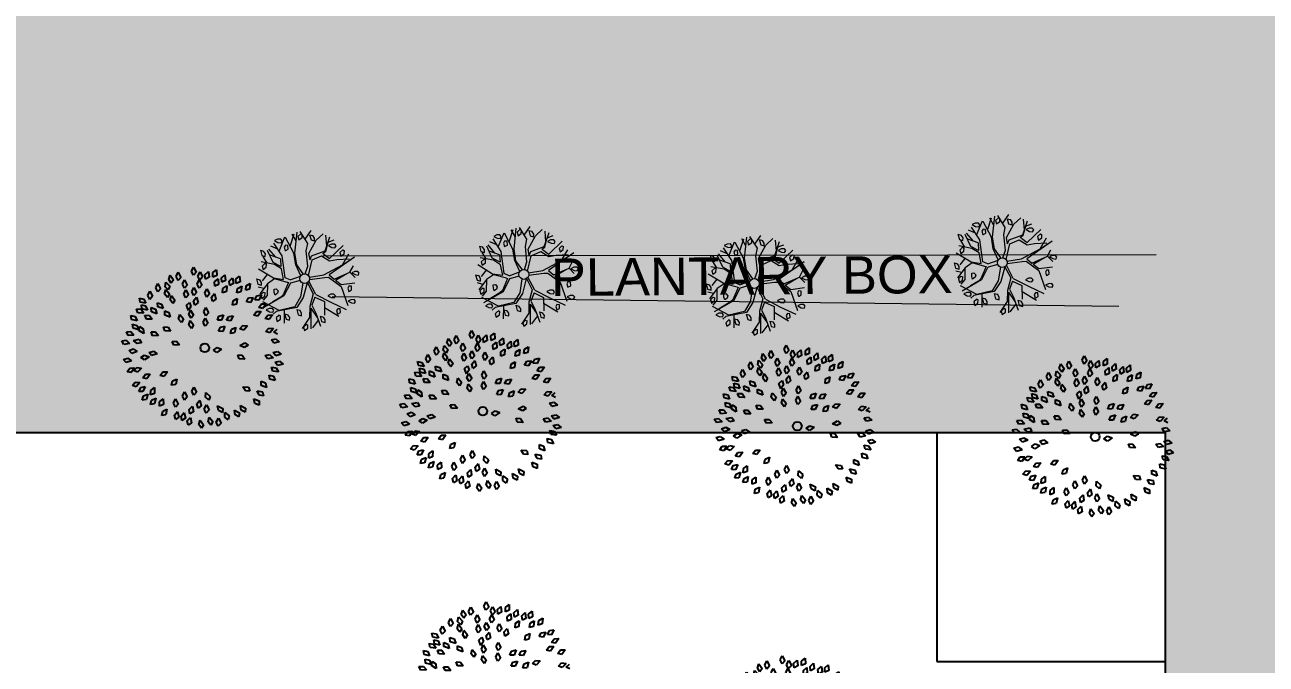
# Model space of a CAD drawing. Header units: millimetres. Extents: x -176651 to 388869, y -469666 to 486614.
# Drawn here: x 177069 to 210177, y 101135 to 118185 of the extents above; entities that cross this region are included whole.
import ezdxf

# ---------------------------------------------------------------- set-up
doc = ezdxf.new("R2010")
doc.units = ezdxf.units.MM
doc.layers.add('A- FURNITURE', color=252, linetype='Continuous', lineweight=0)
doc.layers.add('L-TREEEES', color=8, linetype='Continuous', lineweight=25)
for name, color, linetype in [('ad-Parking', 8, 'Continuous'), ('ad-Plot Boundary', 8, 'Continuous'), ('ad-Road', 8, 'Continuous'), ('ad-Road Hatch', 8, 'Continuous')]:
    doc.layers.add(name, color=color, linetype=linetype)
doc.styles.get("Standard").update_dxf_attribs({"font": 'arial.ttf'})

# ---------------------------------------------------------------- blocks, each defined once
blk = doc.blocks.new('A$C4fb60e89')
at = {"layer": 'ad-Road Hatch', "ltscale": 5, "transparency": 33554687}
h = blk.add_hatch(dxfattribs=at)
h.set_pattern_fill('AR-HBONE', color=256, scale=15)
h.set_pattern_definition([(45, (-193247.7, -428758.8), (0, 2155.2615), [4572, -1524]), (135, (-192170.1, -427681.1), (2e-13, 2155.2615), [4572, -1524])])
h.paths.add_polyline_path([(175594, -250241), (169178, -249341), (167473, -249057), (167473, -138694), (101313, -138694), (101313, -199954), (101308, -237995), (101040, -268291), (101008, -280968), (101066, -293684), (101243, -311127), (100910, -319344), (100949, -333937), (100669, -366960), (100727, -390983), (100669, -404586), (100538, -420418), (100467, -428759), (92426, -427265), (92163, -427209), (92163, -321454), (24803, -321454), (24803, -412961), (15653, -411029), (15654, -321452), (-19535, -321452), (-34427, -319477), (-65207, -315395), (-171770, -301268), (-185854, -298333), (-193248, -296832), (-193244, -292908), (-191914, -285219), (-191839, -284679), (-183397, -286393), (-169723, -289243), (-53141, -304698), (-18730, -309262), (15653, -309262), (15653, 703), (24803, 1115), (24803, -129544), (92163, -129544), (92163, 15133), (101313, 17713), (101313, -129544), (167473, -129544), (167473, 35552), (175738, 37855), (175849, 28595), (175836, 25947), (175777, 14040), (175855, 2316), (175660, -18036), (175731, -34039), (175718, -46839), (175673, -63402), (175816, -82072), (175542, -106356), (175490, -124641), (175575, -145019), (175731, -168892), (175797, -181269), (175797, -192667), (175744, -208200), (175829, -223277), (175888, -234871)])
h.paths.add_polyline_path([(24803, -309264), (92163, -309264), (92163, -138694), (24803, -138694)], flags=16)
at = {"layer": 'ad-Road', "ltscale": 5}
blk.add_lwpolyline([(24803, -412961), (15653, -411029), (15654, -321452), (-19535, -321452), (-34427, -319477), (-65207, -315395), (-171770, -301268), (-185854, -298333)], dxfattribs=at)
blk = doc.blocks.new('zw$A88E')
at = {"layer": 'ad-Plot Boundary', "ltscale": 5}
blk.add_lwpolyline([(-214414, -389359), (-160084, -389359), (-160084, -359309), (-195260, -359309), (-210179, -357330)], close=True, dxfattribs=at)
blk = doc.blocks.new('zw$944D')
at = {"layer": 'ad-Parking', "ltscale": 5}
blk.add_lwpolyline([(0, 0), (6100, 0), (6100, 6100), (0, 6100)], close=True, dxfattribs=at)
blk = doc.blocks.new('zw$2786')
at = {"layer": 'ad-Parking', "ltscale": 5}
blk.add_blockref('zw$944D', (21449, -246797), dxfattribs=at)
blk = doc.blocks.new('ERFWEF')
at = {"color": 219, "linetype": 'Continuous', "true_color": 0x642165}
for p, q in [((260796.013, 1945739.602), (260796.202, 1945739.889)), ((260796.09, 1945739.382), (260796.294, 1945739.908)), ((260796.204, 1945739.695), (260796.149, 1945739.895)), ((260796.487, 1945739.548), (260796.379, 1945739.903)), ((260795.22, 1945739.7), (260795.218, 1945739.554)), ((260795.218, 1945739.554), (260795.303, 1945739.505)), ((260795.22, 1945739.7), (260795.296, 1945739.656)), ((260795.324, 1945739.573), (260795.296, 1945739.656)), ((260795.303, 1945739.505), (260795.324, 1945739.573)), ((260795.465, 1945739.298), (260795.405, 1945739.649)), ((260795.567, 1945739.414), (260795.45, 1945739.67)), ((260795.678, 1945739.608), (260795.52, 1945739.734)), ((260795.743, 1945739.406), (260795.621, 1945739.793)), ((260795.741, 1945739.867), (260795.655, 1945739.85)), ((260795.655, 1945739.85), (260795.728, 1945739.781)), ((260795.695, 1945739.551), (260795.948, 1945739.873)), ((260795.728, 1945739.781), (260795.805, 1945739.749)), ((260795.823, 1945739.846), (260795.741, 1945739.867)), ((260795.805, 1945739.749), (260795.848, 1945739.791)), ((260795.848, 1945739.791), (260795.823, 1945739.846)), ((260795.901, 1945739.654), (260795.857, 1945739.612)), ((260795.857, 1945739.612), (260795.859, 1945739.517)), ((260795.963, 1945739.631), (260795.901, 1945739.654)), ((260795.945, 1945739.534), (260795.963, 1945739.631)), ((260796.061, 1945739.39), (260795.955, 1945739.855)), ((260796.378, 1945739.844), (260796.284, 1945739.793)), ((260796.284, 1945739.793), (260796.286, 1945739.698)), ((260796.286, 1945739.698), (260796.383, 1945739.735)), ((260796.378, 1945739.844), (260796.41, 1945739.814)), ((260796.383, 1945739.735), (260796.41, 1945739.814)), ((260796.447, 1945739.279), (260796.731, 1945739.57)), ((260796.45, 1945739.671), (260796.665, 1945739.854)), ((260796.597, 1945739.758), (260796.596, 1945739.612)), ((260796.596, 1945739.612), (260796.68, 1945739.563)), ((260796.597, 1945739.758), (260796.674, 1945739.714)), ((260796.701, 1945739.631), (260796.674, 1945739.714)), ((260796.68, 1945739.563), (260796.701, 1945739.631)), ((260796.731, 1945739.57), (260796.95, 1945739.689)), ((260796.884, 1945739.235), (260797.107, 1945739.562)), ((260796.96, 1945739.347), (260797.014, 1945739.629)), ((260795.361, 1945738.89), (260795.044, 1945739.227)), ((260795.249, 1945739.334), (260795.155, 1945739.283)), ((260795.155, 1945739.283), (260795.157, 1945739.188)), ((260795.157, 1945739.188), (260795.254, 1945739.225)), ((260795.482, 1945739.241), (260795.158, 1945739.395)), ((260795.307, 1945739.324), (260795.246, 1945739.519)), ((260795.249, 1945739.334), (260795.281, 1945739.303)), ((260795.254, 1945739.225), (260795.281, 1945739.303)), ((260795.679, 1945739.339), (260795.436, 1945739.503)), ((260795.638, 1945739.139), (260795.465, 1945739.298)), ((260795.632, 1945739.072), (260795.482, 1945739.241)), ((260795.679, 1945739.339), (260795.638, 1945739.139)), ((260795.667, 1945738.818), (260795.743, 1945739.406)), ((260795.859, 1945739.517), (260795.879, 1945739.519)), ((260795.879, 1945739.519), (260795.945, 1945739.534)), ((260796.028, 1945739.079), (260796.061, 1945739.39)), ((260796.057, 1945739.07), (260796.09, 1945739.382)), ((260796.328, 1945738.961), (260796.398, 1945739.366)), ((260796.398, 1945739.366), (260796.487, 1945739.548)), ((260796.432, 1945739.111), (260796.447, 1945739.279)), ((260796.5, 1945739.201), (260796.884, 1945739.235)), ((260796.803, 1945739.185), (260796.895, 1945739.22)), ((260796.895, 1945739.22), (260797.022, 1945739.435)), ((260796.945, 1945739.007), (260797.386, 1945739.246)), ((260797.094, 1945739.363), (260797.008, 1945739.345)), ((260797.008, 1945739.345), (260797.082, 1945739.276)), ((260797.019, 1945739.438), (260797.193, 1945739.454)), ((260797.082, 1945739.276), (260797.158, 1945739.245)), ((260797.177, 1945739.341), (260797.094, 1945739.363)), ((260797.158, 1945739.245), (260797.202, 1945739.287)), ((260797.202, 1945739.287), (260797.177, 1945739.341)), ((260794.921, 1945738.99), (260794.919, 1945738.843)), ((260794.921, 1945738.99), (260794.997, 1945738.945)), ((260795.025, 1945738.862), (260794.997, 1945738.945)), ((260795.226, 1945739.033), (260795.055, 1945738.904)), ((260795.611, 1945738.78), (260795.361, 1945738.89)), ((260795.616, 1945738.789), (260795.632, 1945739.072)), ((260796.08, 1945738.763), (260796.028, 1945739.079)), ((260796.159, 1945738.792), (260796.057, 1945739.07)), ((260796.212, 1945738.783), (260796.328, 1945738.961)), ((260796.283, 1945738.715), (260796.487, 1945739.091)), ((260796.432, 1945739.111), (260796.5, 1945739.201)), ((260796.487, 1945739.091), (260796.759, 1945739.133)), ((260796.759, 1945739.133), (260796.93, 1945738.949)), ((260796.822, 1945739.159), (260796.803, 1945739.185)), ((260796.824, 1945739.158), (260796.945, 1945739.007)), ((260796.93, 1945738.949), (260797.126, 1945738.929)), ((260797.126, 1945738.929), (260797.447, 1945738.863)), ((260797.232, 1945738.752), (260797.469, 1945738.989)), ((260797.347, 1945739.134), (260797.253, 1945739.083)), ((260797.253, 1945739.083), (260797.255, 1945738.988)), ((260797.255, 1945738.988), (260797.352, 1945739.025)), ((260797.347, 1945739.134), (260797.379, 1945739.103)), ((260797.352, 1945739.025), (260797.379, 1945739.103)), ((260795.171, 1945738.79), (260794.902, 1945738.583)), ((260795.04, 1945738.69), (260794.909, 1945738.766)), ((260794.919, 1945738.843), (260795.004, 1945738.794)), ((260795.012, 1945738.6), (260794.919, 1945738.549)), ((260795.004, 1945738.794), (260795.025, 1945738.862)), ((260795.012, 1945738.6), (260795.044, 1945738.57)), ((260795.018, 1945738.492), (260795.044, 1945738.57)), ((260795.165, 1945738.788), (260795.08, 1945738.491)), ((260795.381, 1945738.867), (260795.171, 1945738.79)), ((260795.284, 1945738.521), (260795.302, 1945738.604)), ((260795.302, 1945738.604), (260795.36, 1945738.602)), ((260795.36, 1945738.602), (260795.392, 1945738.531)), ((260795.691, 1945738.687), (260795.381, 1945738.867)), ((260795.717, 1945738.672), (260795.498, 1945738.394)), ((260795.763, 1945738.646), (260795.509, 1945738.36)), ((260795.78, 1945738.729), (260795.667, 1945738.818)), ((260795.691, 1945738.688), (260795.717, 1945738.672)), ((260795.763, 1945738.645), (260795.764, 1945738.644)), ((260796.033, 1945738.646), (260795.764, 1945738.644)), ((260795.78, 1945738.729), (260796.074, 1945738.757)), ((260796.084, 1945738.557), (260795.931, 1945738.22)), ((260796.336, 1945738.18), (260796.252, 1945738.566)), ((260796.282, 1945738.608), (260796.687, 1945738.554)), ((260796.294, 1945738.669), (260796.68, 1945738.628)), ((260796.68, 1945738.628), (260797.232, 1945738.752)), ((260797.6, 1945738.867), (260796.824, 1945738.591)), ((260796.824, 1945738.591), (260796.92, 1945738.442)), ((260797.232, 1945738.752), (260797.495, 1945738.834)), ((260797.371, 1945738.507), (260797.505, 1945738.652)), ((260794.919, 1945738.549), (260794.92, 1945738.454)), ((260794.92, 1945738.454), (260795.018, 1945738.492)), ((260795.286, 1945738.021), (260794.921, 1945738.361)), ((260795.509, 1945738.36), (260794.929, 1945738.21)), ((260795.08, 1945738.491), (260794.942, 1945738.396)), ((260795.19, 1945738.286), (260795.048, 1945738.245)), ((260795.418, 1945738.354), (260795.185, 1945738.286)), ((260795.285, 1945738.447), (260795.284, 1945738.521)), ((260795.361, 1945738.476), (260795.285, 1945738.447)), ((260795.392, 1945738.531), (260795.361, 1945738.476)), ((260795.498, 1945738.394), (260795.418, 1945738.354)), ((260796.197, 1945738.535), (260795.993, 1945738.184)), ((260796.203, 1945738.537), (260796.272, 1945738.209)), ((260796.687, 1945738.554), (260796.789, 1945738.53)), ((260796.789, 1945738.53), (260797.047, 1945738.204)), ((260796.92, 1945738.442), (260797.371, 1945738.507)), ((260796.947, 1945738.403), (260797.284, 1945738.495)), ((260796.947, 1945738.403), (260797.06, 1945738.255)), ((260797.06, 1945738.255), (260797.428, 1945738.205)), ((260797.371, 1945738.507), (260797.469, 1945738.334)), ((260797.5, 1945738.497), (260797.414, 1945738.48)), ((260797.414, 1945738.48), (260797.488, 1945738.411)), ((260797.488, 1945738.411), (260797.564, 1945738.379)), ((260797.582, 1945738.476), (260797.5, 1945738.497)), ((260797.564, 1945738.379), (260797.607, 1945738.421)), ((260797.607, 1945738.421), (260797.582, 1945738.476)), ((260795.042, 1945738.142), (260794.956, 1945738.125)), ((260794.956, 1945738.125), (260795.03, 1945738.056)), ((260795.03, 1945738.056), (260795.106, 1945738.025)), ((260795.124, 1945738.121), (260795.042, 1945738.142)), ((260795.199, 1945738.013), (260795.103, 1945737.963)), ((260795.106, 1945738.025), (260795.149, 1945738.067)), ((260795.149, 1945738.067), (260795.124, 1945738.121)), ((260795.239, 1945737.894), (260795.155, 1945737.849)), ((260795.754, 1945737.971), (260795.199, 1945738.013)), ((260795.281, 1945737.87), (260795.244, 1945737.904)), ((260795.709, 1945738.009), (260795.286, 1945738.021)), ((260795.418, 1945737.991), (260795.324, 1945737.659)), ((260795.401, 1945737.894), (260795.399, 1945737.747)), ((260795.401, 1945737.894), (260795.477, 1945737.849)), ((260795.931, 1945738.22), (260795.709, 1945738.009)), ((260795.741, 1945737.924), (260795.739, 1945737.778)), ((260795.741, 1945737.924), (260795.817, 1945737.88)), ((260795.993, 1945738.184), (260795.754, 1945737.971)), ((260796.099, 1945737.911), (260796.019, 1945737.63)), ((260796.272, 1945738.209), (260796.099, 1945737.911)), ((260796.298, 1945738.112), (260796.157, 1945737.925)), ((260796.157, 1945737.925), (260796.206, 1945737.697)), ((260796.298, 1945738.112), (260796.508, 1945737.932)), ((260796.336, 1945738.18), (260796.672, 1945737.872)), ((260796.508, 1945737.932), (260796.422, 1945737.584)), ((260796.726, 1945738.076), (260796.64, 1945738.059)), ((260796.64, 1945738.059), (260796.713, 1945737.989)), ((260796.713, 1945737.989), (260796.79, 1945737.958)), ((260796.808, 1945738.055), (260796.726, 1945738.076)), ((260796.79, 1945737.958), (260796.833, 1945738)), ((260796.833, 1945738), (260796.808, 1945738.055)), ((260797.047, 1945738.204), (260797.083, 1945737.668)), ((260797.248, 1945738.161), (260797.205, 1945738.119)), ((260797.205, 1945738.119), (260797.207, 1945738.024)), ((260797.207, 1945738.024), (260797.227, 1945738.026)), ((260797.227, 1945738.026), (260797.292, 1945738.042)), ((260797.311, 1945738.138), (260797.248, 1945738.161)), ((260797.292, 1945738.042), (260797.311, 1945738.138)), ((260795.155, 1945737.849), (260795.157, 1945737.754)), ((260795.157, 1945737.754), (260795.254, 1945737.791)), ((260795.254, 1945737.791), (260795.281, 1945737.87)), ((260795.399, 1945737.747), (260795.484, 1945737.698)), ((260795.505, 1945737.766), (260795.477, 1945737.849)), ((260795.484, 1945737.698), (260795.505, 1945737.766)), ((260795.739, 1945737.778), (260795.824, 1945737.729)), ((260796.019, 1945737.63), (260795.752, 1945737.399)), ((260795.844, 1945737.797), (260795.817, 1945737.88)), ((260795.824, 1945737.729), (260795.844, 1945737.797)), ((260796.116, 1945737.855), (260795.975, 1945737.328)), ((260796.116, 1945737.855), (260796.217, 1945737.574)), ((260796.206, 1945737.697), (260796.239, 1945737.326)), ((260796.301, 1945737.586), (260796.299, 1945737.439)), ((260796.301, 1945737.586), (260796.377, 1945737.541)), ((260796.471, 1945737.782), (260796.779, 1945737.458)), ((260796.672, 1945737.872), (260797.014, 1945737.579)), ((260796.803, 1945737.656), (260796.76, 1945737.614)), ((260796.76, 1945737.614), (260796.762, 1945737.519)), ((260796.866, 1945737.633), (260796.803, 1945737.656)), ((260796.847, 1945737.536), (260796.866, 1945737.633)), ((260797.207, 1945737.796), (260797.121, 1945737.779)), ((260797.121, 1945737.779), (260797.194, 1945737.71)), ((260797.194, 1945737.71), (260797.271, 1945737.679)), ((260797.289, 1945737.775), (260797.207, 1945737.796)), ((260797.271, 1945737.679), (260797.314, 1945737.721)), ((260797.314, 1945737.721), (260797.289, 1945737.775)), ((260795.891, 1945737.474), (260795.797, 1945737.422)), ((260795.797, 1945737.422), (260795.799, 1945737.328)), ((260795.799, 1945737.328), (260795.896, 1945737.365)), ((260795.891, 1945737.474), (260795.923, 1945737.443)), ((260795.896, 1945737.365), (260795.923, 1945737.443)), ((260796.224, 1945737.499), (260796.015, 1945737.339)), ((260796.299, 1945737.439), (260796.384, 1945737.39)), ((260796.405, 1945737.458), (260796.377, 1945737.541)), ((260796.384, 1945737.39), (260796.405, 1945737.458)), ((260796.762, 1945737.519), (260796.782, 1945737.521)), ((260796.782, 1945737.521), (260796.847, 1945737.536))]:
    blk.add_line(p, q, dxfattribs=at)
blk.add_circle((260796.163, 1945738.661), 0.131, dxfattribs=at)
blk = doc.blocks.new('qerfefr')
at = {"layer": 'L-TREEEES', "color": 70, "ltscale": 1.622888}
for p, q in [((260795.574, 1945721.597, 129.914), (260795.656, 1945721.692, 129.914)), ((260795.656, 1945721.692, 129.914), (260795.689, 1945721.543, 129.914)), ((260795.818, 1945721.563, 129.914), (260795.87, 1945721.677, 129.914)), ((260795.071, 1945721.337, 129.914), (260795.077, 1945721.446, 129.914)), ((260795.077, 1945721.446, 129.914), (260795.184, 1945721.395, 129.914)), ((260795.184, 1945721.395, 129.914), (260795.209, 1945721.273, 129.914)), ((260795.311, 1945721.46, 129.914), (260795.393, 1945721.554, 129.914)), ((260795.335, 1945721.344, 129.914), (260795.311, 1945721.46, 129.914)), ((260795.426, 1945721.405, 129.914), (260795.335, 1945721.344, 129.914)), ((260795.393, 1945721.554, 129.914), (260795.426, 1945721.405, 129.914)), ((260795.598, 1945721.482, 129.914), (260795.574, 1945721.597, 129.914)), ((260795.689, 1945721.543, 129.914), (260795.598, 1945721.482, 129.914)), ((260795.756, 1945721.379, 129.914), (260795.82, 1945721.487, 129.914)), ((260795.801, 1945721.27, 129.914), (260795.756, 1945721.379, 129.914)), ((260795.879, 1945721.347, 129.914), (260795.801, 1945721.27, 129.914)), ((260795.875, 1945721.46, 129.914), (260795.818, 1945721.563, 129.914)), ((260795.82, 1945721.487, 129.914), (260795.879, 1945721.347, 129.914)), ((260794.723, 1945720.952, 129.914), (260794.737, 1945721.06, 129.914)), ((260794.737, 1945721.06, 129.914), (260794.84, 1945721.003, 129.914)), ((260794.931, 1945721.195, 129.914), (260795.041, 1945721.151, 129.914)), ((260794.932, 1945721.085, 129.914), (260794.931, 1945721.195, 129.914)), ((260795.074, 1945721.03, 129.914), (260794.932, 1945721.085, 129.914)), ((260795.041, 1945721.151, 129.914), (260795.074, 1945721.03, 129.914)), ((260795.065, 1945721.155, 129.914), (260795.08, 1945721.263, 129.914)), ((260795.197, 1945721.08, 129.914), (260795.065, 1945721.155, 129.914)), ((260795.209, 1945721.273, 129.914), (260795.071, 1945721.337, 129.914)), ((260795.08, 1945721.263, 129.914), (260795.182, 1945721.204, 129.914)), ((260795.182, 1945721.204, 129.914), (260795.197, 1945721.08, 129.914)), ((260795.291, 1945721.015, 129.914), (260795.317, 1945721.121, 129.914)), ((260795.415, 1945720.927, 129.914), (260795.291, 1945721.015, 129.914)), ((260795.317, 1945721.121, 129.914), (260795.413, 1945721.052, 129.914)), ((260795.413, 1945721.052, 129.914), (260795.415, 1945720.927, 129.914)), ((260795.488, 1945721.095, 129.914), (260795.507, 1945721.203, 129.914)), ((260795.618, 1945721.015, 129.914), (260795.488, 1945721.095, 129.914)), ((260795.507, 1945721.203, 129.914), (260795.607, 1945721.14, 129.914)), ((260795.607, 1945721.14, 129.914), (260795.618, 1945721.015, 129.914)), ((260794.704, 1945720.716, 129.914), (260794.719, 1945720.824, 129.914)), ((260794.837, 1945720.641, 129.914), (260794.704, 1945720.716, 129.914)), ((260794.719, 1945720.824, 129.914), (260794.822, 1945720.765, 129.914)), ((260794.857, 1945720.878, 129.914), (260794.723, 1945720.952, 129.914)), ((260794.822, 1945720.765, 129.914), (260794.837, 1945720.641, 129.914)), ((260794.836, 1945720.616, 129.914), (260794.882, 1945720.715, 129.914)), ((260794.84, 1945721.003, 129.914), (260794.857, 1945720.878, 129.914)), ((260794.882, 1945720.715, 129.914), (260794.962, 1945720.629, 129.914)), ((260795.101, 1945720.969, 129.914), (260795.214, 1945720.935, 129.914)), ((260795.111, 1945720.86, 129.914), (260795.101, 1945720.969, 129.914)), ((260795.257, 1945720.818, 129.914), (260795.111, 1945720.86, 129.914)), ((260795.214, 1945720.935, 129.914), (260795.257, 1945720.818, 129.914)), ((260795.616, 1945720.836, 129.914), (260795.643, 1945720.942, 129.914)), ((260795.74, 1945720.747, 129.914), (260795.616, 1945720.836, 129.914)), ((260795.643, 1945720.942, 129.914), (260795.738, 1945720.872, 129.914)), ((260795.738, 1945720.872, 129.914), (260795.74, 1945720.747, 129.914)), ((260794.321, 1945720.471, 129.914), (260794.439, 1945720.458, 129.914)), ((260794.351, 1945720.366, 129.914), (260794.321, 1945720.471, 129.914)), ((260794.503, 1945720.351, 129.914), (260794.351, 1945720.366, 129.914)), ((260794.439, 1945720.458, 129.914), (260794.503, 1945720.351, 129.914)), ((260794.508, 1945720.674, 129.914), (260794.623, 1945720.649, 129.914)), ((260794.527, 1945720.566, 129.914), (260794.508, 1945720.674, 129.914)), ((260794.676, 1945720.536, 129.914), (260794.527, 1945720.566, 129.914)), ((260794.623, 1945720.649, 129.914), (260794.676, 1945720.536, 129.914)), ((260794.7, 1945720.297, 129.914), (260794.633, 1945720.403, 129.914)), ((260794.633, 1945720.403, 129.914), (260794.785, 1945720.392, 129.914)), ((260794.785, 1945720.392, 129.914), (260794.817, 1945720.287, 129.914)), ((260794.94, 1945720.506, 129.914), (260794.836, 1945720.616, 129.914)), ((260794.962, 1945720.629, 129.914), (260794.94, 1945720.506, 129.914)), ((260795.141, 1945720.498, 129.914), (260795.255, 1945720.469, 129.914)), ((260795.155, 1945720.39, 129.914), (260795.141, 1945720.498, 129.914)), ((260795.303, 1945720.353, 129.914), (260795.155, 1945720.39, 129.914)), ((260795.255, 1945720.469, 129.914), (260795.303, 1945720.353, 129.914)), ((260795.498, 1945720.537, 129.914), (260795.61, 1945720.5, 129.914)), ((260795.505, 1945720.428, 129.914), (260795.498, 1945720.537, 129.914)), ((260795.65, 1945720.382, 129.914), (260795.505, 1945720.428, 129.914)), ((260795.61, 1945720.5, 129.914), (260795.65, 1945720.382, 129.914)), ((260794.444, 1945720.172, 129.914), (260794.561, 1945720.184, 129.914)), ((260794.495, 1945720.075, 129.914), (260794.444, 1945720.172, 129.914)), ((260794.646, 1945720.092, 129.914), (260794.495, 1945720.075, 129.914)), ((260794.561, 1945720.184, 129.914), (260794.646, 1945720.092, 129.914)), ((260794.817, 1945720.287, 129.914), (260794.7, 1945720.297, 129.914)), ((260794.237, 1945719.982, 129.914), (260794.355, 1945719.986, 129.914)), ((260794.282, 1945719.882, 129.914), (260794.237, 1945719.982, 129.914)), ((260794.247, 1945719.639, 129.914), (260794.337, 1945719.715, 129.914)), ((260794.434, 1945719.888, 129.914), (260794.282, 1945719.882, 129.914)), ((260794.337, 1945719.715, 129.914), (260794.459, 1945719.687, 129.914)), ((260794.459, 1945719.687, 129.914), (260794.344, 1945719.588, 129.914)), ((260794.355, 1945719.986, 129.914), (260794.434, 1945719.888, 129.914)), ((260794.701, 1945719.906, 129.914), (260794.813, 1945719.944, 129.914)), ((260794.773, 1945719.823, 129.914), (260794.701, 1945719.906, 129.914)), ((260794.917, 1945719.873, 129.914), (260794.773, 1945719.823, 129.914)), ((260794.813, 1945719.944, 129.914), (260794.917, 1945719.873, 129.914)), ((260794.947, 1945719.983, 129.914), (260795.065, 1945719.986, 129.914)), ((260794.99, 1945719.883, 129.914), (260794.947, 1945719.983, 129.914)), ((260795.143, 1945719.888, 129.914), (260794.99, 1945719.883, 129.914)), ((260795.065, 1945719.986, 129.914), (260795.143, 1945719.888, 129.914)), ((260794.344, 1945719.588, 129.914), (260794.247, 1945719.639, 129.914)), ((260794.424, 1945719.626, 129.914), (260794.528, 1945719.682, 129.914)), ((260794.508, 1945719.556, 129.914), (260794.424, 1945719.626, 129.914)), ((260794.641, 1945719.63, 129.914), (260794.508, 1945719.556, 129.914)), ((260794.528, 1945719.682, 129.914), (260794.641, 1945719.63, 129.914)), ((260794.608, 1945719.374, 129.914), (260794.699, 1945719.448, 129.914)), ((260794.703, 1945719.321, 129.914), (260794.608, 1945719.374, 129.914)), ((260794.699, 1945719.448, 129.914), (260794.821, 1945719.418, 129.914)), ((260794.821, 1945719.418, 129.914), (260794.703, 1945719.321, 129.914)), ((260795.072, 1945719.315, 129.914), (260795.165, 1945719.388, 129.914)), ((260795.165, 1945719.388, 129.914), (260795.286, 1945719.355, 129.914)), ((260795.286, 1945719.355, 129.914), (260795.167, 1945719.26, 129.914)), ((260794.284, 1945719.25, 129.914), (260794.382, 1945719.315, 129.914)), ((260794.5, 1945719.273, 129.914), (260794.373, 1945719.188, 129.914)), ((260794.382, 1945719.315, 129.914), (260794.5, 1945719.273, 129.914)), ((260795.167, 1945719.26, 129.914), (260795.072, 1945719.315, 129.914))]:
    blk.add_line(p, q, dxfattribs=at)
at = {"layer": 'L-TREEEES', "color": 104, "ltscale": 1.622888}
for p, q in [((260795.87, 1945721.677, 129.914), (260795.944, 1945721.544, 129.914)), ((260795.962, 1945721.719, 129.914), (260796.032, 1945721.823, 129.914)), ((260796, 1945721.608, 129.914), (260795.962, 1945721.719, 129.914)), ((260796.083, 1945721.68, 129.914), (260796, 1945721.608, 129.914)), ((260796.032, 1945721.823, 129.914), (260796.083, 1945721.68, 129.914)), ((260796.173, 1945721.748, 129.914), (260796.255, 1945721.842, 129.914)), ((260796.197, 1945721.633, 129.914), (260796.173, 1945721.748, 129.914)), ((260796.288, 1945721.694, 129.914), (260796.197, 1945721.633, 129.914)), ((260796.255, 1945721.842, 129.914), (260796.288, 1945721.694, 129.914)), ((260795.944, 1945721.544, 129.914), (260795.875, 1945721.46, 129.914)), ((260796.247, 1945721.244, 129.914), (260796.329, 1945721.339, 129.914)), ((260796.283, 1945721.505, 129.914), (260796.365, 1945721.6, 129.914)), ((260796.307, 1945721.39, 129.914), (260796.283, 1945721.505, 129.914)), ((260796.398, 1945721.451, 129.914), (260796.307, 1945721.39, 129.914)), ((260796.329, 1945721.339, 129.914), (260796.362, 1945721.19, 129.914)), ((260796.365, 1945721.6, 129.914), (260796.398, 1945721.451, 129.914)), ((260795.855, 1945721.186, 129.914), (260795.92, 1945721.293, 129.914)), ((260795.898, 1945721.076, 129.914), (260795.855, 1945721.186, 129.914)), ((260795.978, 1945721.152, 129.914), (260795.898, 1945721.076, 129.914)), ((260795.92, 1945721.293, 129.914), (260795.978, 1945721.152, 129.914)), ((260796.271, 1945721.129, 129.914), (260796.247, 1945721.244, 129.914)), ((260796.362, 1945721.19, 129.914), (260796.271, 1945721.129, 129.914)), ((260795.94, 1945720.635, 129.914), (260796, 1945720.745, 129.914)), ((260796, 1945720.745, 129.914), (260796.065, 1945720.607, 129.914)), ((260796.234, 1945720.683, 129.914), (260796.31, 1945720.782, 129.914)), ((260796.265, 1945720.569, 129.914), (260796.234, 1945720.683, 129.914)), ((260796.237, 1945720.939, 129.914), (260796.335, 1945720.988, 129.914)), ((260796.25, 1945720.787, 129.914), (260796.237, 1945720.939, 129.914)), ((260796.344, 1945720.87, 129.914), (260796.25, 1945720.787, 129.914)), ((260796.31, 1945720.782, 129.914), (260796.352, 1945720.636, 129.914)), ((260796.335, 1945720.988, 129.914), (260796.344, 1945720.87, 129.914)), ((260795.989, 1945720.528, 129.914), (260795.94, 1945720.635, 129.914)), ((260796.065, 1945720.607, 129.914), (260795.989, 1945720.528, 129.914)), ((260796.352, 1945720.636, 129.914), (260796.265, 1945720.569, 129.914)), ((260795.614, 1945720.107, 129.914), (260795.729, 1945720.082, 129.914)), ((260795.633, 1945720, 129.914), (260795.614, 1945720.107, 129.914)), ((260795.729, 1945720.082, 129.914), (260795.782, 1945719.969, 129.914)), ((260795.782, 1945719.969, 129.914), (260795.633, 1945720, 129.914)), ((260794.373, 1945719.188, 129.914), (260794.284, 1945719.25, 129.914)), ((260794.41, 1945719.051, 129.914), (260794.486, 1945719.142, 129.914)), ((260794.514, 1945719.018, 129.914), (260794.41, 1945719.051, 129.914)), ((260794.486, 1945719.142, 129.914), (260794.611, 1945719.135, 129.914)), ((260794.611, 1945719.135, 129.914), (260794.514, 1945719.018, 129.914)), ((260794.439, 1945718.805, 129.914), (260794.499, 1945718.906, 129.914)), ((260794.547, 1945718.788, 129.914), (260794.439, 1945718.805, 129.914)), ((260794.499, 1945718.906, 129.914), (260794.623, 1945718.92, 129.914)), ((260794.623, 1945718.92, 129.914), (260794.547, 1945718.788, 129.914)), ((260794.616, 1945718.635, 129.914), (260794.672, 1945718.738, 129.914)), ((260794.672, 1945718.738, 129.914), (260794.796, 1945718.757, 129.914)), ((260794.69, 1945718.884, 129.914), (260794.725, 1945718.996, 129.914)), ((260794.799, 1945718.893, 129.914), (260794.69, 1945718.884, 129.914)), ((260794.796, 1945718.757, 129.914), (260794.725, 1945718.622, 129.914)), ((260794.725, 1945718.622, 129.914), (260794.616, 1945718.635, 129.914))]:
    blk.add_line(p, q, dxfattribs=at)
at = {"layer": 'L-TREEEES', "color": 96, "ltscale": 1.622888}
for p, q in [((260796.604, 1945721.774, 129.914), (260796.686, 1945721.869, 129.914)), ((260796.628, 1945721.659, 129.914), (260796.604, 1945721.774, 129.914)), ((260796.719, 1945721.72, 129.914), (260796.628, 1945721.659, 129.914)), ((260796.686, 1945721.869, 129.914), (260796.719, 1945721.72, 129.914)), ((260796.738, 1945721.606, 129.914), (260796.821, 1945721.7, 129.914)), ((260796.821, 1945721.7, 129.914), (260796.853, 1945721.551, 129.914)), ((260796.47, 1945721.247, 129.914), (260796.551, 1945721.342, 129.914)), ((260796.551, 1945721.342, 129.914), (260796.585, 1945721.193, 129.914)), ((260796.66, 1945721.405, 129.914), (260796.743, 1945721.499, 129.914)), ((260796.683, 1945721.29, 129.914), (260796.66, 1945721.405, 129.914)), ((260796.774, 1945721.35, 129.914), (260796.683, 1945721.29, 129.914)), ((260796.762, 1945721.49, 129.914), (260796.738, 1945721.606, 129.914)), ((260796.743, 1945721.499, 129.914), (260796.774, 1945721.35, 129.914)), ((260796.853, 1945721.551, 129.914), (260796.762, 1945721.49, 129.914)), ((260796.908, 1945721.475, 129.914), (260796.926, 1945721.591, 129.914)), ((260797.015, 1945721.5, 129.914), (260796.908, 1945721.475, 129.914)), ((260796.926, 1945721.591, 129.914), (260797.037, 1945721.65, 129.914)), ((260797.037, 1945721.65, 129.914), (260797.015, 1945721.5, 129.914)), ((260797.102, 1945721.225, 129.914), (260797.127, 1945721.34, 129.914)), ((260797.117, 1945721.477, 129.914), (260797.145, 1945721.591, 129.914)), ((260797.226, 1945721.493, 129.914), (260797.117, 1945721.477, 129.914)), ((260797.127, 1945721.34, 129.914), (260797.24, 1945721.393, 129.914)), ((260797.145, 1945721.591, 129.914), (260797.26, 1945721.641, 129.914)), ((260797.24, 1945721.393, 129.914), (260797.21, 1945721.243, 129.914)), ((260797.26, 1945721.641, 129.914), (260797.226, 1945721.493, 129.914)), ((260797.31, 1945721.279, 129.914), (260797.33, 1945721.395, 129.914)), ((260797.33, 1945721.395, 129.914), (260797.442, 1945721.452, 129.914)), ((260797.442, 1945721.452, 129.914), (260797.417, 1945721.302, 129.914)), ((260796.454, 1945720.999, 129.914), (260796.554, 1945721.074, 129.914)), ((260796.495, 1945721.132, 129.914), (260796.47, 1945721.247, 129.914)), ((260796.585, 1945721.193, 129.914), (260796.495, 1945721.132, 129.914)), ((260796.554, 1945721.074, 129.914), (260796.555, 1945720.922, 129.914)), ((260796.792, 1945721.122, 129.914), (260796.875, 1945721.216, 129.914)), ((260796.817, 1945721.007, 129.914), (260796.792, 1945721.122, 129.914)), ((260796.908, 1945721.068, 129.914), (260796.817, 1945721.007, 129.914)), ((260796.875, 1945721.216, 129.914), (260796.908, 1945721.068, 129.914)), ((260796.939, 1945720.97, 129.914), (260797.042, 1945721.041, 129.914)), ((260797.042, 1945721.041, 129.914), (260797.037, 1945720.889, 129.914)), ((260797.21, 1945721.243, 129.914), (260797.102, 1945721.225, 129.914)), ((260797.254, 1945721.004, 129.914), (260797.292, 1945721.115, 129.914)), ((260797.363, 1945721.01, 129.914), (260797.254, 1945721.004, 129.914)), ((260797.292, 1945721.115, 129.914), (260797.411, 1945721.154, 129.914)), ((260797.417, 1945721.302, 129.914), (260797.31, 1945721.279, 129.914)), ((260797.411, 1945721.154, 129.914), (260797.363, 1945721.01, 129.914)), ((260797.493, 1945721.142, 129.914), (260797.509, 1945721.259, 129.914)), ((260797.599, 1945721.168, 129.914), (260797.493, 1945721.142, 129.914)), ((260797.509, 1945721.259, 129.914), (260797.619, 1945721.32, 129.914)), ((260796.453, 1945720.881, 129.914), (260796.454, 1945720.999, 129.914)), ((260796.555, 1945720.922, 129.914), (260796.453, 1945720.881, 129.914)), ((260796.636, 1945720.647, 129.914), (260796.718, 1945720.741, 129.914)), ((260796.718, 1945720.741, 129.914), (260796.751, 1945720.592, 129.914)), ((260796.934, 1945720.853, 129.914), (260796.939, 1945720.97, 129.914)), ((260797.037, 1945720.889, 129.914), (260796.934, 1945720.853, 129.914)), ((260797.422, 1945720.616, 129.914), (260797.468, 1945720.725, 129.914)), ((260797.468, 1945720.725, 129.914), (260797.59, 1945720.755, 129.914)), ((260796.162, 1945720.41, 129.914), (260796.223, 1945720.519, 129.914)), ((260796.209, 1945720.302, 129.914), (260796.162, 1945720.41, 129.914)), ((260796.286, 1945720.38, 129.914), (260796.209, 1945720.302, 129.914)), ((260796.223, 1945720.519, 129.914), (260796.286, 1945720.38, 129.914)), ((260796.551, 1945720.379, 129.914), (260796.633, 1945720.473, 129.914)), ((260796.576, 1945720.263, 129.914), (260796.551, 1945720.379, 129.914)), ((260796.633, 1945720.473, 129.914), (260796.666, 1945720.324, 129.914)), ((260796.66, 1945720.531, 129.914), (260796.636, 1945720.647, 129.914)), ((260796.751, 1945720.592, 129.914), (260796.66, 1945720.531, 129.914)), ((260796.93, 1945720.332, 129.914), (260796.999, 1945720.428, 129.914)), ((260796.999, 1945720.428, 129.914), (260797.124, 1945720.431, 129.914)), ((260797.124, 1945720.431, 129.914), (260797.036, 1945720.306, 129.914)), ((260797.164, 1945720.272, 129.914), (260797.247, 1945720.355, 129.914)), ((260797.247, 1945720.355, 129.914), (260797.371, 1945720.338, 129.914)), ((260797.531, 1945720.614, 129.914), (260797.422, 1945720.616, 129.914)), ((260796.666, 1945720.324, 129.914), (260796.576, 1945720.263, 129.914)), ((260796.883, 1945720.041, 129.914), (260796.957, 1945720.133, 129.914)), ((260796.988, 1945720.009, 129.914), (260796.883, 1945720.041, 129.914)), ((260797.036, 1945720.306, 129.914), (260796.93, 1945720.332, 129.914)), ((260796.957, 1945720.133, 129.914), (260797.082, 1945720.129, 129.914)), ((260797.082, 1945720.129, 129.914), (260796.988, 1945720.009, 129.914)), ((260797.265, 1945720.229, 129.914), (260797.164, 1945720.272, 129.914)), ((260797.233, 1945720.007, 129.914), (260797.358, 1945720.021, 129.914)), ((260797.371, 1945720.338, 129.914), (260797.265, 1945720.229, 129.914)), ((260797.358, 1945720.021, 129.914), (260797.282, 1945719.889, 129.914)), ((260797.174, 1945719.905, 129.914), (260797.233, 1945720.007, 129.914)), ((260796.619, 1945719.595, 129.914), (260796.731, 1945719.633, 129.914)), ((260796.69, 1945719.512, 129.914), (260796.619, 1945719.595, 129.914)), ((260796.834, 1945719.562, 129.914), (260796.69, 1945719.512, 129.914)), ((260796.731, 1945719.633, 129.914), (260796.834, 1945719.562, 129.914)), ((260797.334, 1945719.526, 129.914), (260797.481, 1945719.564, 129.914)), ((260797.431, 1945719.447, 129.914), (260797.334, 1945719.526, 129.914)), ((260797.545, 1945719.475, 129.914), (260797.431, 1945719.447, 129.914)), ((260797.481, 1945719.564, 129.914), (260797.545, 1945719.475, 129.914)), ((260794.725, 1945718.996, 129.914), (260794.842, 1945719.039, 129.914)), ((260794.842, 1945719.039, 129.914), (260794.799, 1945718.893, 129.914)), ((260795.297, 1945718.98, 129.914), (260795.352, 1945719.084, 129.914)), ((260795.352, 1945719.084, 129.914), (260795.476, 1945719.104, 129.914)), ((260795.476, 1945719.104, 129.914), (260795.406, 1945718.969, 129.914)), ((260797.22, 1945719.189, 129.914), (260797.215, 1945719.298, 129.914)), ((260797.215, 1945719.298, 129.914), (260797.326, 1945719.259, 129.914)), ((260797.365, 1945719.14, 129.914), (260797.22, 1945719.189, 129.914)), ((260797.326, 1945719.259, 129.914), (260797.365, 1945719.14, 129.914)), ((260794.869, 1945718.642, 129.914), (260794.984, 1945718.691, 129.914)), ((260794.984, 1945718.691, 129.914), (260794.949, 1945718.543, 129.914)), ((260795.406, 1945718.969, 129.914), (260795.297, 1945718.98, 129.914)), ((260795.497, 1945718.625, 129.914), (260795.579, 1945718.72, 129.914)), ((260795.579, 1945718.72, 129.914), (260795.612, 1945718.571, 129.914)), ((260795.776, 1945718.681, 129.914), (260795.858, 1945718.776, 129.914)), ((260795.858, 1945718.776, 129.914), (260795.891, 1945718.627, 129.914)), ((260794.832, 1945718.275, 129.914), (260794.886, 1945718.379, 129.914)), ((260794.841, 1945718.528, 129.914), (260794.869, 1945718.642, 129.914)), ((260794.949, 1945718.543, 129.914), (260794.841, 1945718.528, 129.914)), ((260794.886, 1945718.379, 129.914), (260795.01, 1945718.399, 129.914)), ((260795.01, 1945718.399, 129.914), (260794.94, 1945718.264, 129.914)), ((260795.22, 1945718.505, 129.914), (260795.303, 1945718.6, 129.914)), ((260795.245, 1945718.39, 129.914), (260795.22, 1945718.505, 129.914)), ((260795.336, 1945718.451, 129.914), (260795.245, 1945718.39, 129.914)), ((260795.303, 1945718.6, 129.914), (260795.336, 1945718.451, 129.914)), ((260795.521, 1945718.51, 129.914), (260795.497, 1945718.625, 129.914)), ((260795.612, 1945718.571, 129.914), (260795.521, 1945718.51, 129.914)), ((260795.8, 1945718.566, 129.914), (260795.776, 1945718.681, 129.914)), ((260795.891, 1945718.627, 129.914), (260795.8, 1945718.566, 129.914)), ((260795.818, 1945718.323, 129.914), (260795.919, 1945718.398, 129.914)), ((260795.919, 1945718.398, 129.914), (260795.918, 1945718.245, 129.914)), ((260796.087, 1945718.436, 129.914), (260796.13, 1945718.553, 129.914)), ((260796.15, 1945718.337, 129.914), (260796.087, 1945718.436, 129.914)), ((260796.13, 1945718.553, 129.914), (260796.213, 1945718.425, 129.914)), ((260796.213, 1945718.425, 129.914), (260796.15, 1945718.337, 129.914)), ((260794.94, 1945718.264, 129.914), (260794.832, 1945718.275, 129.914)), ((260795.156, 1945718.072, 129.914), (260795.161, 1945718.19, 129.914)), ((260795.259, 1945718.109, 129.914), (260795.156, 1945718.072, 129.914)), ((260795.161, 1945718.19, 129.914), (260795.264, 1945718.261, 129.914)), ((260795.264, 1945718.261, 129.914), (260795.259, 1945718.109, 129.914)), ((260795.318, 1945718.005, 129.914), (260795.326, 1945718.122, 129.914)), ((260795.422, 1945718.039, 129.914), (260795.318, 1945718.005, 129.914)), ((260795.326, 1945718.122, 129.914), (260795.43, 1945718.191, 129.914)), ((260795.43, 1945718.191, 129.914), (260795.422, 1945718.039, 129.914)), ((260795.567, 1945718.117, 129.914), (260795.581, 1945718.234, 129.914)), ((260795.672, 1945718.145, 129.914), (260795.567, 1945718.117, 129.914)), ((260795.581, 1945718.234, 129.914), (260795.689, 1945718.297, 129.914)), ((260795.689, 1945718.297, 129.914), (260795.672, 1945718.145, 129.914)), ((260795.816, 1945718.205, 129.914), (260795.818, 1945718.323, 129.914)), ((260795.918, 1945718.245, 129.914), (260795.816, 1945718.205, 129.914)), ((260795.971, 1945718.137, 129.914), (260796.053, 1945718.232, 129.914)), ((260795.995, 1945718.022, 129.914), (260795.971, 1945718.137, 129.914)), ((260796.086, 1945718.083, 129.914), (260795.995, 1945718.022, 129.914)), ((260796.053, 1945718.232, 129.914), (260796.086, 1945718.083, 129.914)), ((260795.452, 1945717.957, 129.914), (260795.558, 1945718.023, 129.914)), ((260795.558, 1945718.023, 129.914), (260795.546, 1945717.871, 129.914))]:
    blk.add_line(p, q, dxfattribs=at)
at = {"layer": 'L-TREEEES', "color": 98, "ltscale": 1.622888}
for p, q in [((260797.619, 1945721.32, 129.914), (260797.599, 1945721.168, 129.914)), ((260797.624, 1945720.906, 129.914), (260797.673, 1945721.014, 129.914)), ((260797.672, 1945721.144, 129.914), (260797.695, 1945721.259, 129.914)), ((260797.78, 1945721.164, 129.914), (260797.672, 1945721.144, 129.914)), ((260797.673, 1945721.014, 129.914), (260797.795, 1945721.042, 129.914)), ((260797.695, 1945721.259, 129.914), (260797.808, 1945721.314, 129.914)), ((260797.795, 1945721.042, 129.914), (260797.733, 1945720.902, 129.914)), ((260797.808, 1945721.314, 129.914), (260797.78, 1945721.164, 129.914)), ((260797.869, 1945720.909, 129.914), (260797.912, 1945721.019, 129.914)), ((260797.912, 1945721.019, 129.914), (260798.033, 1945721.052, 129.914)), ((260798.033, 1945721.052, 129.914), (260797.978, 1945720.91, 129.914)), ((260797.59, 1945720.755, 129.914), (260797.531, 1945720.614, 129.914)), ((260797.733, 1945720.902, 129.914), (260797.624, 1945720.906, 129.914)), ((260797.807, 1945720.606, 129.914), (260797.89, 1945720.689, 129.914)), ((260797.978, 1945720.91, 129.914), (260797.869, 1945720.909, 129.914)), ((260797.89, 1945720.689, 129.914), (260798.014, 1945720.672, 129.914)), ((260798.036, 1945720.6, 129.914), (260798.115, 1945720.688, 129.914)), ((260798.115, 1945720.688, 129.914), (260798.239, 1945720.678, 129.914)), ((260798.239, 1945720.678, 129.914), (260798.139, 1945720.563, 129.914)), ((260797.907, 1945720.563, 129.914), (260797.807, 1945720.606, 129.914)), ((260798.014, 1945720.672, 129.914), (260797.907, 1945720.563, 129.914)), ((260798.139, 1945720.563, 129.914), (260798.036, 1945720.6, 129.914)), ((260798.088, 1945720.372, 129.914), (260798.179, 1945720.446, 129.914)), ((260798.184, 1945720.319, 129.914), (260798.088, 1945720.372, 129.914)), ((260798.179, 1945720.446, 129.914), (260798.301, 1945720.417, 129.914)), ((260798.301, 1945720.417, 129.914), (260798.184, 1945720.319, 129.914)), ((260797.45, 1945719.958, 129.914), (260797.55, 1945720.02, 129.914)), ((260797.55, 1945720.02, 129.914), (260797.667, 1945719.975, 129.914)), ((260797.904, 1945720.21, 129.914), (260797.997, 1945720.283, 129.914)), ((260798, 1945720.156, 129.914), (260797.904, 1945720.21, 129.914)), ((260797.997, 1945720.283, 129.914), (260798.118, 1945720.252, 129.914)), ((260798.118, 1945720.252, 129.914), (260798, 1945720.156, 129.914)), ((260798.173, 1945720.04, 129.914), (260798.264, 1945720.116, 129.914)), ((260798.27, 1945719.989, 129.914), (260798.173, 1945720.04, 129.914)), ((260798.264, 1945720.116, 129.914), (260798.385, 1945720.088, 129.914)), ((260798.385, 1945720.088, 129.914), (260798.27, 1945719.989, 129.914)), ((260797.282, 1945719.889, 129.914), (260797.174, 1945719.905, 129.914)), ((260797.538, 1945719.893, 129.914), (260797.45, 1945719.958, 129.914)), ((260797.667, 1945719.975, 129.914), (260797.538, 1945719.893, 129.914)), ((260798.099, 1945719.708, 129.914), (260798.199, 1945719.772, 129.914)), ((260798.188, 1945719.645, 129.914), (260798.099, 1945719.708, 129.914)), ((260798.316, 1945719.728, 129.914), (260798.188, 1945719.645, 129.914)), ((260798.199, 1945719.772, 129.914), (260798.316, 1945719.728, 129.914)), ((260798.296, 1945719.633, 129.914), (260798.402, 1945719.685, 129.914)), ((260798.185, 1945719.455, 129.914), (260798.303, 1945719.447, 129.914)), ((260798.219, 1945719.351, 129.914), (260798.185, 1945719.455, 129.914)), ((260798.378, 1945719.56, 129.914), (260798.296, 1945719.633, 129.914)), ((260798.303, 1945719.447, 129.914), (260798.372, 1945719.343, 129.914)), ((260797.917, 1945719.095, 129.914), (260798.034, 1945719.084, 129.914)), ((260797.948, 1945718.99, 129.914), (260797.917, 1945719.095, 129.914)), ((260798.034, 1945719.084, 129.914), (260798.1, 1945718.978, 129.914)), ((260798.142, 1945719.109, 129.914), (260798.26, 1945719.111, 129.914)), ((260798.184, 1945719.008, 129.914), (260798.142, 1945719.109, 129.914)), ((260798.372, 1945719.343, 129.914), (260798.219, 1945719.351, 129.914)), ((260798.26, 1945719.111, 129.914), (260798.336, 1945719.012, 129.914)), ((260798.1, 1945718.978, 129.914), (260797.948, 1945718.99, 129.914)), ((260797.997, 1945718.638, 129.914), (260797.998, 1945718.748, 129.914)), ((260797.998, 1945718.748, 129.914), (260798.107, 1945718.703, 129.914)), ((260798.107, 1945718.703, 129.914), (260798.138, 1945718.581, 129.914)), ((260798.12, 1945718.848, 129.914), (260798.238, 1945718.847, 129.914)), ((260798.16, 1945718.746, 129.914), (260798.12, 1945718.848, 129.914)), ((260798.312, 1945718.746, 129.914), (260798.16, 1945718.746, 129.914)), ((260798.336, 1945719.012, 129.914), (260798.184, 1945719.008, 129.914)), ((260798.238, 1945718.847, 129.914), (260798.312, 1945718.746, 129.914)), ((260797.158, 1945718.325, 129.914), (260797.122, 1945718.445, 129.914)), ((260797.122, 1945718.445, 129.914), (260797.265, 1945718.393, 129.914)), ((260797.265, 1945718.393, 129.914), (260797.268, 1945718.283, 129.914)), ((260797.604, 1945718.351, 129.914), (260797.632, 1945718.457, 129.914)), ((260797.632, 1945718.457, 129.914), (260797.727, 1945718.387, 129.914)), ((260797.727, 1945718.387, 129.914), (260797.728, 1945718.262, 129.914)), ((260797.864, 1945718.452, 129.914), (260797.878, 1945718.561, 129.914)), ((260797.997, 1945718.378, 129.914), (260797.864, 1945718.452, 129.914)), ((260797.878, 1945718.561, 129.914), (260797.981, 1945718.502, 129.914)), ((260797.981, 1945718.502, 129.914), (260797.997, 1945718.378, 129.914)), ((260798.138, 1945718.581, 129.914), (260797.997, 1945718.638, 129.914)), ((260796.325, 1945718.002, 129.914), (260796.337, 1945718.127, 129.914)), ((260796.337, 1945718.127, 129.914), (260796.45, 1945718.025, 129.914)), ((260797.268, 1945718.283, 129.914), (260797.158, 1945718.325, 129.914)), ((260797.314, 1945717.931, 129.914), (260797.315, 1945718.056, 129.914)), ((260797.315, 1945718.056, 129.914), (260797.437, 1945717.965, 129.914)), ((260797.48, 1945718.118, 129.914), (260797.456, 1945718.241, 129.914)), ((260797.456, 1945718.241, 129.914), (260797.594, 1945718.175, 129.914)), ((260797.586, 1945718.066, 129.914), (260797.48, 1945718.118, 129.914)), ((260797.594, 1945718.175, 129.914), (260797.586, 1945718.066, 129.914)), ((260797.728, 1945718.262, 129.914), (260797.604, 1945718.351, 129.914)), ((260795.441, 1945717.84, 129.914), (260795.452, 1945717.957, 129.914)), ((260795.546, 1945717.871, 129.914), (260795.441, 1945717.84, 129.914)), ((260795.722, 1945717.778, 129.914), (260795.789, 1945717.883, 129.914)), ((260795.763, 1945717.667, 129.914), (260795.722, 1945717.778, 129.914)), ((260795.844, 1945717.741, 129.914), (260795.763, 1945717.667, 129.914)), ((260795.789, 1945717.883, 129.914), (260795.844, 1945717.741, 129.914)), ((260795.979, 1945717.788, 129.914), (260796.042, 1945717.897, 129.914)), ((260796.026, 1945717.68, 129.914), (260795.979, 1945717.788, 129.914)), ((260796.103, 1945717.757, 129.914), (260796.026, 1945717.68, 129.914)), ((260796.042, 1945717.897, 129.914), (260796.103, 1945717.757, 129.914)), ((260796.188, 1945717.716, 129.914), (260796.27, 1945717.81, 129.914)), ((260796.212, 1945717.6, 129.914), (260796.188, 1945717.716, 129.914)), ((260796.27, 1945717.81, 129.914), (260796.303, 1945717.661, 129.914)), ((260796.411, 1945717.922, 129.914), (260796.325, 1945718.002, 129.914)), ((260796.45, 1945718.025, 129.914), (260796.411, 1945717.922, 129.914)), ((260796.44, 1945717.791, 129.914), (260796.476, 1945717.91, 129.914)), ((260796.509, 1945717.695, 129.914), (260796.44, 1945717.791, 129.914)), ((260796.476, 1945717.91, 129.914), (260796.567, 1945717.788, 129.914)), ((260796.567, 1945717.788, 129.914), (260796.509, 1945717.695, 129.914)), ((260796.723, 1945717.78, 129.914), (260796.74, 1945717.904, 129.914)), ((260796.806, 1945717.696, 129.914), (260796.723, 1945717.78, 129.914)), ((260796.74, 1945717.904, 129.914), (260796.849, 1945717.796, 129.914)), ((260796.849, 1945717.796, 129.914), (260796.806, 1945717.696, 129.914)), ((260796.916, 1945717.856, 129.914), (260796.929, 1945717.981, 129.914)), ((260797.003, 1945717.776, 129.914), (260796.916, 1945717.856, 129.914)), ((260796.929, 1945717.981, 129.914), (260797.042, 1945717.878, 129.914)), ((260797.042, 1945717.878, 129.914), (260797.003, 1945717.776, 129.914)), ((260797.408, 1945717.86, 129.914), (260797.314, 1945717.931, 129.914)), ((260797.437, 1945717.965, 129.914), (260797.408, 1945717.86, 129.914)), ((260796.303, 1945717.661, 129.914), (260796.212, 1945717.6, 129.914))]:
    blk.add_line(p, q, dxfattribs=at)
at = {"layer": 'L-TREEEES', "color": 96, "ltscale": 1.622888}
blk.add_circle((260796.41, 1945719.71, 129.914), 0.116, dxfattribs=at)
blk = doc.blocks.new('zw$1761')
at = {"color": 3}
for points, elevation in [([(1343.2, -362.8), (468.1, -364)], -690.6), ([(477.9, -406.6), (1304, -416.6)], -693.2)]:
    blk.add_lwpolyline(points, dxfattribs=dict(at, elevation=elevation))
at = {"color": 6, "xscale": 39.3712485404797, "yscale": 39.3712485404797, "zscale": 39.3712485404797, "rotation": 15.20137085992779}
for name, p in [('ERFWEF', (10179656.7, -76618460.3, -680.6)), ('ERFWEF', (10178924.1, -76618477.1, -697.7)), ('ERFWEF', (10179154.2, -76618472.7, -695.2)), ('ERFWEF', (10179396.3, -76618482.2, -701)), ('qerfefr', (10178614.1, -76617832.4, 34089.8)), ('qerfefr', (10178906.2, -76617898.9, 34065.7)), ('qerfefr', (10179236.4, -76617914.5, 34056.1)), ('qerfefr', (10179549.3, -76617925.6, 34096.4)), ('qerfefr', (10178921.3, -76618184, 34035.4)), ('qerfefr', (10179232.3, -76618240.4, 34079.7))]:
    blk.add_blockref(name, p, dxfattribs=at)
blk.add_text('PLANTARY BOX', height=39.371, rotation=360.4362).set_placement((707.9, -406, -690.6))

msp = doc.modelspace()

# ---------------------------------------------------------------- block references
at = {"layer": 'ad-Road', "ltscale": 5}
msp.add_blockref('A$C4fb60e89', (191839, 428759), dxfattribs=at)

# ---------------------------------------------------------------- next in the draw order: block references
at = {"layer": 'A- FURNITURE', "color": 6, "xscale": 25.39807961885639, "yscale": 25.39807961885639, "zscale": 25.39807961885639}
msp.add_blockref('zw$1761', (173127, 121263), dxfattribs=at)
at = {"layer": 'ad-Parking', "ltscale": 5}
msp.add_blockref('zw$2786', (179944, 348002), dxfattribs=at)
at = {"layer": 'ad-Plot Boundary', "ltscale": 5}
msp.add_blockref('zw$A88E', (367577, 466614), dxfattribs=at)

doc.saveas('drawing.dxf')
